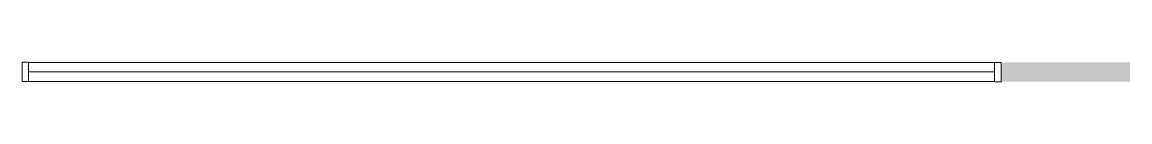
# Model space of a CAD drawing. Header units: millimetres. Extents: x -376000 to 292178, y -193032 to 188048.
# Drawn here: x -128282 to -123122, y -103221 to -103131 of the extents above; entities that cross this region are included whole.
import ezdxf

# ---------------------------------------------------------------- set-up
doc = ezdxf.new("R2010")
doc.units = ezdxf.units.MM
for name, color, linetype, lineweight, true_color in [('03_0.15', 7, 'Continuous', 15, 0x990099), ('04_0.10', 7, 'Continuous', 9, 0x0099ff), ('08_ハッチ・色', 7, 'Continuous', 5, 0x888888)]:
    doc.layers.add(name, color=color, linetype=linetype, lineweight=lineweight, true_color=true_color)
for name, color, linetype, lineweight in [('_区分表-C_A：塗（壁）-2 (2D)', 7, 'Continuous', 5), ('_区分表-オーナー：塗（壁）-3 (2D)', 7, 'Continuous', 5), ('一般', 7, 'Continuous', 5)]:
    doc.layers.add(name, color=color, linetype=linetype, lineweight=lineweight)

# ---------------------------------------------------------------- blocks, each defined once
blk = doc.blocks.new('区分表-C_A：塗（壁）-2 (2D)')
at = {"layer": '08_ハッチ・色', "color": 141}
blk.add_solid([(-123122.2, -103221.4), (-123122.2, -103131.4), (-123722.2, -103221.4), (-123722.2, -103131.4)], dxfattribs=at)
blk = doc.blocks.new('グループ-454')
at = {"layer": '03_0.15', "transparency": 33554687}
blk.add_line((-123752.2, -103175.9), (-128252.2, -103175.9), dxfattribs=at)
at = {"layer": '03_0.15', "flags": 128}
for points in [[(-128252.2, -103220.9), (-128282.2, -103220.9), (-128282.2, -103130.9), (-128252.2, -103130.9)], [(-123722.2, -103221.4), (-123752.2, -103221.4), (-123752.2, -103131.4), (-123722.2, -103131.4)]]:
    blk.add_lwpolyline(points, close=True, dxfattribs=at)
at = {"layer": '04_0.10', "transparency": 33554687}
for p, q in [((-123752.2, -103131.2), (-128252.2, -103131.2)), ((-123752.2, -103221.2), (-128252.2, -103221.2))]:
    blk.add_line(p, q, dxfattribs=at)
blk = doc.blocks.new('区分表-オーナー：塗（壁）-3 (2D)')
at = {"layer": '08_ハッチ・色', "color": 141}
blk.add_solid([(-123122.2, -103221.4), (-123122.2, -103131.4), (-123722.2, -103221.4), (-123722.2, -103131.4)], dxfattribs=at)
at = {"layer": '一般', "color": 7, "transparency": 33554687}
blk.add_blockref('グループ-454', (0, 0), dxfattribs=at)

msp = doc.modelspace()

# ---------------------------------------------------------------- block references
at = {"layer": '_区分表-C_A：塗（壁）-2 (2D)'}
msp.add_blockref('区分表-C_A：塗（壁）-2 (2D)', (0, 0), dxfattribs=at)
at = {"layer": '_区分表-オーナー：塗（壁）-3 (2D)'}
msp.add_blockref('区分表-オーナー：塗（壁）-3 (2D)', (0, 0), dxfattribs=at)

doc.saveas('drawing.dxf')
